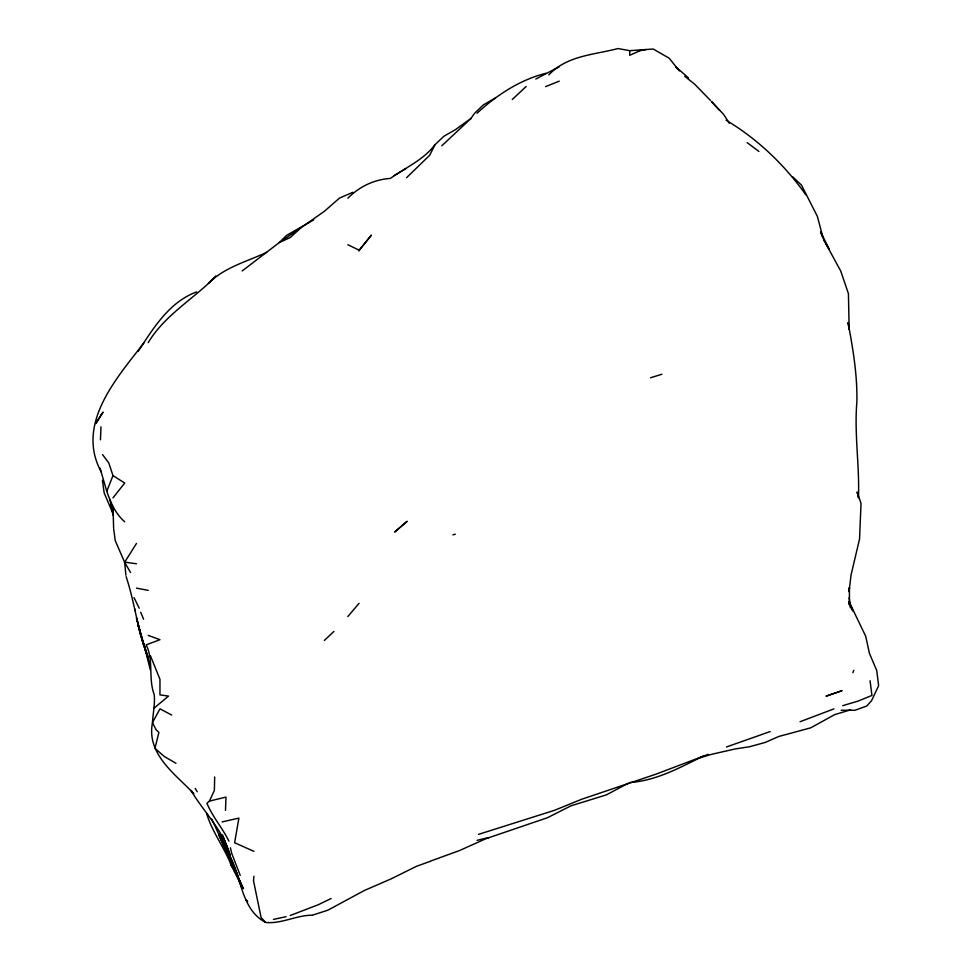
<?xml version="1.0" encoding="UTF-8"?>
<svg xmlns="http://www.w3.org/2000/svg" width="971" height="971" viewBox="0 0 971 971"><rect width="100%" height="100%" fill="white"/><g stroke="black" fill="none" stroke-linecap="round" stroke-linejoin="round"><path stroke-width="1.46" d="M148.211 635.386L159.96 639.683L146.172 644.878C153.916 660.304 148.09 678.304 154.183 694.496C155.214 703.939 152.969 713.212 152.483 722.594C146.318 754.2 174.998 773.729 193.787 793.671L190.984 790.43C204.092 812.581 223.646 830.715 230.43 856.264L222.541 834.854M214.676 776.994L214.385 790.382L209.433 801.087L206.932 803.296C212.637 816.987 222.48 828.02 228.938 841.177M225.49 810.36L225.988 797.082L209.433 801.087M100.45 439.827L100.984 426.864M253.917 876.218L253.516 880.782L261.09 917.546L265.653 922.45C281.687 924.04 296.191 915.24 312.164 915.18M852.854 672.709L853.812 670.269M124.725 521.791C115.488 513.841 110.706 502.565 106.761 491.338L112.988 475.608L108.825 463.021L102.55 454.598M441.817 145.759L471.396 118.086L455.593 129.556L443.808 136.316L434.947 144.764L429.68 155.275L406.582 177.681M359.185 250.19L358.748 250.931L371.347 235.164L359.185 250.19L347.861 244.741M136.474 543.444L124.725 562.148L136.474 563.775M138.137 351.405C153.406 328.174 169.16 302.054 196.591 291.919M470.267 119.384L474.503 113.364L483.352 104.904L495.076 98.107M143.926 342.884C116.411 378.556 75.301 424.072 101.239 471.967M148.211 342.593C163.079 317.893 187.621 302.503 208.437 283.471C224.495 267.146 246.658 261.769 266.637 252.351M112.988 497.856L124.725 483.048L112.988 475.608M347.861 616.512L359.076 603.319M208.437 283.471L215.805 275.898M434.947 144.764C423.259 160.166 405.623 167.449 390.366 178.433C374.078 179.501 359.306 186.65 347.861 198.205M512.275 99.503L526.148 86.48M324.375 640.423L333.963 631.381M352.837 192.282L339.449 198.12L324.375 211.302L300.889 227.797L290.256 237.519L279.296 242.556L242.167 270.958M477.052 113.206C496.654 95.134 519.886 79.792 545.981 73.262M154.073 708.114L168.517 696.098L159.96 694.896L159.96 679.324L150.505 655.935M548.821 74.901C567.04 55.456 594.021 54.862 617.981 48.55L629.718 50.674L653.204 49.023L669.14 58.163L679.397 70.895M300.889 227.797L279.296 242.556L286.566 235.383L313.742 219.883M394.275 175.52L405.878 168.663M559.26 66.732L535.774 79.052M629.718 782.529C656.809 780.648 680.331 767.308 704.096 755.705M628.419 783.172L606.232 794.933L570.997 805.796L547.51 817.703L485.949 838.689L459.514 850.547L430.711 861.034M331.16 898.491L318.403 904.681L290.208 915.519M641.467 50.043L629.718 55.298L629.718 50.674M833.919 708.879L800.092 721.72M545.629 86.613L559.26 81.139M708.211 754.321L656.032 774.154L581.908 799.169L554.344 810.372L478.485 834.38M770.161 731.564L726.429 746.99M312.868 915.046L327.907 910.167L364.319 890.504L391.131 878.864L416.413 866.338L430.068 861.411M650.594 377.755L661.882 374.248M850.195 709.959L834.732 714.595L810.7 727.849L778.706 736.491L765.403 742.378L749.503 746.76L735.411 748.908L711.925 754.236L700.188 757.708M842.755 705.674L858.255 701.05L871.946 695.406L870.065 680.756M452.899 534.827L455.278 534.22M477.052 840.34L488.789 837.56M222.08 821.939L238.915 818.104L234.618 842.743L253.917 851.361M273.446 919.403L286.057 916.697M637.668 50.941L645.946 49.606M841.117 710.274L855.075 710.226L866.812 706.002L871.557 700.698L878.621 685.696L876.752 670.585L869.385 653.24L865.719 636.272L849.212 601.996M136.474 588.123L148.211 590.38M171.709 715.057L159.96 708.854L152.483 722.594L155.955 729.524L158.904 732.45L154.947 748.289L164.281 756.47L175.969 763.279M726.126 120.198C757.781 139.205 784.641 164.924 805.881 194.843M265.653 922.45C241.548 909.718 241.755 879.058 230.43 857.272L242.75 888.125L233.78 866.909M747.16 142.616L758.909 151.44M684.713 76.296L694.605 84.137L710.481 100.438M688.439 77.862L675.682 66.781L677.54 68.977M792.615 176.734L801.5 185.158L817.364 216.375L823.311 238.866M711.925 101.846L723.674 114.493L729.33 123.293M711.427 101.554L719.523 110.439M247.581 901.61L245.699 899.316L247.471 901.671M231.778 866.666C224.92 848.108 212.236 832.438 206.58 813.419L208.195 815.786M113.656 528.819L115.258 540.677L124.725 562.488L125.878 575.233M825.957 243.927L840.716 271.006L848.423 293.667L849.164 329.667L848.059 322.554C852.951 348.71 857.454 375.243 856.871 401.921C854.164 433.879 859.663 465.667 858.461 497.759L857.126 492.066L861.022 503.379L859.541 539.075L851.069 574.856L849.055 591.642L849.407 587.467L849.467 604.969L849.03 602.105M823.651 240.177L829.368 249.523L820.568 231.79L822.619 237.385M195.195 788.416L197.198 791.705M130.575 572.514L124.555 562.221M242.167 887.081L230.43 863.789M206.58 813.419L206.932 814.147M134.047 597.638L139.217 608.21M223.427 844.369L218.681 834.49L225.77 851.191L223.464 844.345L211.787 819.136M243.515 888.708L237.737 876.789L241.997 887.688L235.261 870.234L237.992 876.631L219.155 833.81L230.43 859.76L228.938 856.216M229.047 856.373L233.283 865.792M112.988 513.61L104.152 492.843L102.416 480.293M235.298 870.259L237.992 876.631M140.698 612.228L143.599 619.243M849.322 601.971L852.854 610.977L850.026 604.642L849.164 597.614M240.201 875.357L231.644 853.181L230.43 847.817M220.599 836.189L222.99 842.986M100.062 468.083L106.761 491.338M140.455 634.609L137.918 624.183L144.06 646.091L136.474 617.872L142.142 640.18L148.211 657.974L142.506 640.399L147.98 657.391C137.651 631.271 134.969 603.197 126.145 576.701M137.918 624.183L149.886 664.856M144.339 645.933L150.25 669.638M849.237 603.404L850.438 607.797M109.966 499.567L113.097 514.8L113.037 507.797L113.619 528.066M134.69 608.768L135.054 610.613M110.985 502.456L113.134 514.946M101.239 414.872L95.789 423.574L103.06 412.117L101.239 414.872M407.007 521.403L394.845 531.902L407.007 521.403M841.833 690.745L826.212 696.11L841.833 690.745M229.593 854.371L223.112 837.148L229.593 854.371"/></g></svg>
